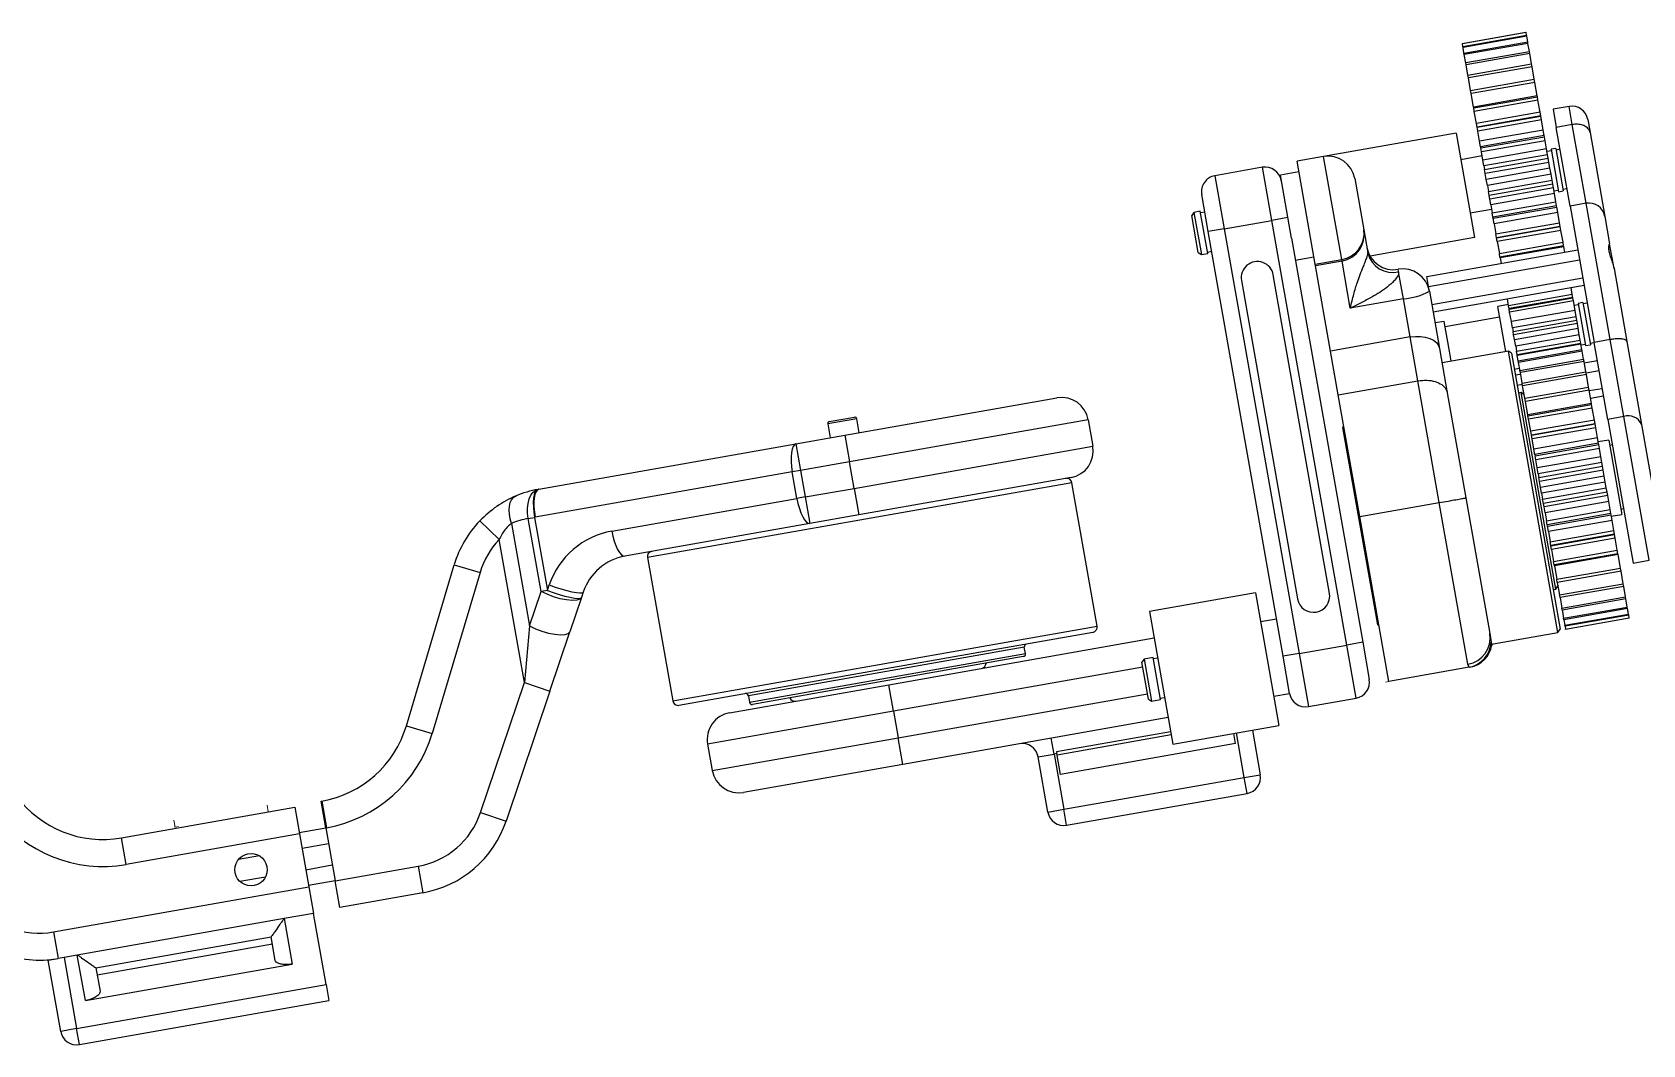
# Model space of a CAD drawing. Header units: millimetres. Extents: x -294 to 2792, y 5 to 1659.
# Drawn here: x 599.6 to 659.4, y 539.2 to 576.8 of the extents above; entities that cross this region are included whole.
import ezdxf

# ---------------------------------------------------------------- set-up
doc = ezdxf.new("R2010")
doc.units = ezdxf.units.MM
doc.header["$PDSIZE"] = -1
doc.layers.get('0').update_dxf_attribs({"lineweight": 18})

msp = doc.modelspace()

# ---------------------------------------------------------------- linework, layer by layer
at = {"color": 7, "linetype": 'Continuous', "lineweight": 25}
for p, q in [((652.694, 576.336), (655.057, 576.752)), ((652.696, 576.324), (652.694, 576.336)), ((655.059, 576.74), (652.696, 576.324)), ((652.714, 576.221), (652.696, 576.324)), ((652.714, 576.221), (655.077, 576.637)), ((655.084, 576.602), (652.72, 576.185)), ((652.756, 575.981), (655.12, 576.398)), ((655.13, 576.339), (652.766, 575.923)), ((655.059, 576.74), (655.057, 576.752)), ((655.077, 576.637), (655.059, 576.74)), ((655.084, 576.602), (655.077, 576.637)), ((655.12, 576.398), (655.084, 576.602)), ((655.13, 576.339), (655.12, 576.398)), ((655.183, 576.041), (655.13, 576.339)), ((652.72, 576.185), (652.714, 576.221)), ((652.756, 575.981), (652.72, 576.185)), ((652.766, 575.923), (652.756, 575.981)), ((652.824, 575.599), (652.766, 575.923)), ((652.819, 575.624), (655.183, 576.041)), ((655.197, 575.96), (652.833, 575.544)), ((655.197, 575.96), (655.183, 576.041)), ((655.265, 575.574), (655.197, 575.96)), ((652.833, 575.544), (652.819, 575.624)), ((652.902, 575.157), (652.833, 575.544)), ((652.902, 575.157), (655.265, 575.574)), ((652.919, 575.057), (652.902, 575.157)), ((655.283, 575.474), (652.919, 575.057)), ((655.283, 575.474), (655.265, 575.574)), ((655.365, 575.008), (655.283, 575.474)), ((653.001, 574.592), (652.919, 575.057)), ((653.001, 574.592), (655.365, 575.008)), ((653.022, 574.475), (653.001, 574.592)), ((655.385, 574.892), (653.022, 574.475)), ((655.385, 574.892), (655.365, 575.008)), ((655.473, 574.394), (655.385, 574.892)), ((653.11, 573.977), (653.022, 574.475)), ((655.473, 574.394), (653.11, 573.977)), ((653.116, 573.943), (653.11, 573.977)), ((653.116, 573.943), (655.479, 574.359)), ((653.139, 573.812), (653.116, 573.943)), ((655.502, 574.228), (653.139, 573.812)), ((655.479, 574.359), (655.473, 574.394)), ((655.502, 574.228), (655.479, 574.359)), ((655.58, 573.785), (655.502, 574.228)), ((656.654, 573.998), (656.063, 573.894)), ((656.063, 573.894), (656.182, 573.221)), ((656.772, 573.325), (656.654, 573.998)), ((653.217, 573.369), (653.139, 573.812)), ((655.58, 573.785), (653.217, 573.369)), ((653.241, 573.229), (653.217, 573.369)), ((655.605, 573.646), (653.241, 573.229)), ((653.242, 573.225), (655.606, 573.642)), ((655.631, 573.5), (653.267, 573.083)), ((655.605, 573.646), (655.58, 573.785)), ((655.606, 573.642), (655.605, 573.646)), ((655.631, 573.5), (655.606, 573.642)), ((655.697, 573.123), (655.631, 573.5)), ((656.772, 573.325), (656.182, 573.221)), ((657.287, 570.404), (656.772, 573.325)), ((657.349, 573.511), (657.434, 573.026)), ((652.468, 573.007), (647.544, 572.138)), ((652.468, 573.007), (653.152, 569.13)), ((653.241, 573.229), (653.242, 573.225)), ((653.267, 573.083), (653.242, 573.225)), ((653.334, 572.706), (653.267, 573.083)), ((655.697, 573.123), (653.334, 572.706)), ((653.37, 572.498), (653.334, 572.706)), ((655.733, 572.921), (653.369, 572.504)), ((653.378, 572.457), (655.741, 572.874)), ((655.767, 572.725), (653.404, 572.308)), ((655.734, 572.914), (655.697, 573.123)), ((655.741, 572.874), (655.733, 572.921)), ((655.767, 572.725), (655.741, 572.874)), ((655.821, 572.423), (655.767, 572.725)), ((656.697, 570.3), (656.182, 573.221)), ((657.434, 573.026), (657.983, 569.917)), ((647.544, 572.138), (646.559, 571.965)), ((648.217, 568.324), (647.544, 572.138)), ((653.43, 572.161), (652.642, 572.022)), ((653.369, 572.504), (653.378, 572.457)), ((653.404, 572.308), (653.378, 572.457)), ((653.457, 572.006), (653.404, 572.308)), ((655.821, 572.423), (653.457, 572.006)), ((655.859, 572.206), (653.495, 571.79)), ((655.859, 572.206), (655.821, 572.423)), ((655.996, 572.349), (655.839, 572.321)), ((655.882, 572.075), (655.859, 572.206)), ((656.163, 572.44), (655.986, 572.408)), ((655.986, 572.408), (656.263, 570.833)), ((656.163, 572.44), (656.441, 570.864)), ((656.325, 572.407), (656.173, 572.38)), ((645.279, 571.739), (643.507, 571.426)), ((645.627, 569.769), (645.279, 571.739)), ((646.629, 571.571), (645.94, 571.449)), ((647.232, 568.151), (646.559, 571.965)), ((653.495, 571.79), (653.457, 572.006)), ((653.495, 571.79), (653.518, 571.658)), ((653.518, 571.658), (655.882, 572.075)), ((653.545, 571.505), (653.518, 571.658)), ((655.909, 571.922), (653.545, 571.505)), ((653.584, 571.286), (653.545, 571.505)), ((655.948, 571.702), (653.584, 571.286)), ((655.909, 571.922), (655.882, 572.075)), ((655.948, 571.702), (655.909, 571.922)), ((655.986, 571.483), (655.948, 571.702)), ((643.507, 571.426), (643.854, 569.457)), ((646.352, 569.111), (645.94, 571.449)), ((648.703, 571.327), (649.039, 569.42)), ((653.623, 571.066), (653.584, 571.286)), ((655.986, 571.483), (653.623, 571.066)), ((653.623, 571.066), (653.661, 570.847)), ((653.661, 570.847), (656.025, 571.264)), ((656.052, 571.111), (653.688, 570.694)), ((656.075, 570.979), (653.712, 570.562)), ((656.025, 571.264), (655.986, 571.483)), ((656.052, 571.111), (656.025, 571.264)), ((656.075, 570.979), (656.052, 571.111)), ((656.113, 570.762), (656.075, 570.979)), ((656.43, 570.923), (656.582, 570.95)), ((643.263, 569.353), (643.02, 570.731)), ((653.688, 570.694), (653.661, 570.847)), ((653.712, 570.562), (653.688, 570.694)), ((653.75, 570.346), (653.712, 570.562)), ((656.113, 570.762), (653.75, 570.346)), ((653.75, 570.346), (653.803, 570.044)), ((653.803, 570.044), (656.167, 570.46)), ((656.193, 570.311), (653.829, 569.894)), ((656.096, 570.864), (656.253, 570.892)), ((656.167, 570.46), (656.113, 570.762)), ((656.193, 570.311), (656.167, 570.46)), ((656.201, 570.264), (656.193, 570.311)), ((656.263, 570.833), (656.441, 570.864)), ((657.287, 570.404), (656.697, 570.3)), ((656.697, 570.3), (657.588, 565.243)), ((658.179, 565.347), (657.287, 570.404)), ((642.731, 570.066), (642.65, 569.95)), ((642.891, 568.581), (642.65, 569.95)), ((642.967, 570.108), (642.731, 570.066)), ((642.731, 570.066), (643.007, 568.5)), ((643.243, 568.542), (642.967, 570.108)), ((643.134, 570.081), (642.977, 570.054)), ((643.854, 569.457), (645.627, 569.769)), ((646.217, 569.874), (645.627, 569.769)), ((648.405, 554.012), (645.627, 569.769)), ((652.989, 570.052), (653.777, 570.191)), ((653.829, 569.894), (653.803, 570.044)), ((653.838, 569.848), (653.829, 569.894)), ((653.873, 569.646), (653.837, 569.854)), ((653.838, 569.848), (656.201, 570.264)), ((656.237, 570.062), (653.873, 569.646)), ((656.237, 570.062), (656.2, 570.271)), ((656.303, 569.685), (656.237, 570.062)), ((657.983, 569.917), (658.162, 568.902)), ((643.854, 569.457), (643.263, 569.353)), ((646.041, 553.596), (643.263, 569.353)), ((643.854, 569.457), (646.632, 553.7)), ((646.352, 569.111), (648.996, 554.117)), ((649.039, 569.42), (649.189, 568.569)), ((653.152, 569.13), (649.27, 568.445)), ((653.873, 569.646), (653.94, 569.269)), ((653.94, 569.269), (656.303, 569.685)), ((653.965, 569.127), (653.94, 569.269)), ((656.328, 569.543), (653.965, 569.127)), ((653.965, 569.123), (656.329, 569.54)), ((653.965, 569.123), (653.965, 569.127)), ((653.99, 568.983), (653.965, 569.123)), ((656.354, 569.4), (653.99, 568.983)), ((656.328, 569.543), (656.303, 569.685)), ((656.329, 569.54), (656.328, 569.543)), ((656.354, 569.4), (656.329, 569.54)), ((656.432, 568.957), (656.354, 569.4)), ((642.891, 568.581), (643.007, 568.5)), ((643.007, 568.5), (643.243, 568.542)), ((643.234, 568.596), (643.391, 568.624)), ((651.375, 567.688), (656.983, 568.677)), ((653.99, 568.983), (654.068, 568.54)), ((654.068, 568.54), (656.432, 568.957)), ((654.091, 568.409), (654.068, 568.54)), ((656.455, 568.826), (654.091, 568.409)), ((656.461, 568.791), (654.097, 568.375)), ((656.455, 568.826), (656.432, 568.957)), ((656.461, 568.791), (656.455, 568.826)), ((656.496, 568.591), (656.461, 568.791)), ((658.324, 567.979), (658.162, 568.902)), ((646.495, 568.298), (647.185, 568.419)), ((647.232, 568.151), (648.217, 568.324)), ((647.243, 568.088), (647.232, 568.151)), ((648.228, 568.262), (647.243, 568.088)), ((647.801, 564.922), (647.243, 568.088)), ((648.228, 568.262), (648.217, 568.324)), ((648.536, 566.513), (648.228, 568.262)), ((650.33, 567.857), (650.313, 567.956)), ((651.442, 567.311), (657.049, 568.3)), ((654.097, 568.375), (654.091, 568.409)), ((654.097, 568.375), (654.133, 568.174)), ((658.324, 567.98), (658.8, 565.279)), ((644.497, 567.539), (646.58, 555.722)), ((647.762, 555.93), (645.678, 567.748)), ((650.506, 566.86), (650.33, 567.857)), ((651.442, 567.311), (651.375, 567.688)), ((651.422, 567.424), (651.381, 567.417)), ((651.471, 567.144), (651.442, 567.311)), ((651.558, 566.654), (657.165, 567.642)), ((651.607, 566.373), (657.215, 567.362)), ((650.506, 566.86), (648.536, 566.513)), ((650.756, 565.443), (650.506, 566.86)), ((651.471, 567.144), (651.846, 565.019)), ((654.41, 566.605), (654.365, 566.859)), ((656.773, 567.021), (654.41, 566.605)), ((656.792, 566.913), (654.429, 566.496)), ((654.431, 566.481), (656.795, 566.897)), ((656.815, 566.784), (654.451, 566.367)), ((656.773, 567.021), (656.728, 567.276)), ((656.794, 566.901), (656.773, 567.021)), ((656.795, 566.897), (656.792, 566.913)), ((656.815, 566.784), (656.795, 566.897)), ((656.877, 566.429), (656.815, 566.784)), ((657.171, 566.723), (656.994, 566.691)), ((657.171, 566.723), (657.447, 565.157)), ((654.079, 566.177), (652.06, 565.822)), ((654.402, 566.646), (654.008, 566.576)), ((654.242, 565.25), (654.008, 566.576)), ((654.431, 566.484), (654.41, 566.605)), ((654.429, 566.496), (654.431, 566.481)), ((654.451, 566.367), (654.431, 566.481)), ((654.514, 566.013), (654.451, 566.367)), ((656.877, 566.429), (654.514, 566.013)), ((656.919, 566.194), (654.555, 565.777)), ((657.003, 566.637), (656.846, 566.61)), ((656.92, 566.186), (656.877, 566.429)), ((656.941, 566.069), (656.919, 566.194)), ((656.994, 566.691), (657.27, 565.126)), ((657.332, 566.695), (657.181, 566.669)), ((652.024, 566.023), (651.68, 565.963)), ((652.219, 564.918), (652.024, 566.023)), ((654.557, 565.769), (654.514, 566.013)), ((654.555, 565.777), (654.577, 565.652)), ((654.577, 565.652), (656.941, 566.069)), ((654.599, 565.529), (654.577, 565.652)), ((656.963, 565.946), (654.599, 565.529)), ((654.63, 565.354), (654.599, 565.529)), ((654.63, 565.354), (656.994, 565.771)), ((657.037, 565.523), (654.674, 565.107)), ((656.963, 565.946), (656.941, 566.069)), ((656.994, 565.771), (656.963, 565.946)), ((657.037, 565.523), (656.993, 565.771)), ((657.072, 565.329), (657.037, 565.523)), ((650.756, 565.443), (647.801, 564.922)), ((648.088, 563.294), (647.801, 564.922)), ((651.043, 563.815), (650.756, 565.443)), ((651.846, 565.019), (652.136, 563.374)), ((654.402, 564.92), (651.94, 564.485)), ((652.285, 564.546), (652.219, 564.918)), ((654.304, 564.902), (654.242, 565.25)), ((654.518, 564.838), (654.402, 564.92)), ((655.322, 559.7), (654.402, 564.92)), ((654.674, 565.107), (654.63, 565.355)), ((654.674, 565.107), (654.708, 564.912)), ((654.708, 564.912), (657.072, 565.329)), ((657.074, 565.317), (654.71, 564.9)), ((654.728, 564.797), (657.092, 565.214)), ((657.098, 565.178), (654.735, 564.761)), ((654.77, 564.558), (657.134, 564.974)), ((657.074, 565.317), (657.072, 565.329)), ((657.092, 565.214), (657.074, 565.317)), ((657.098, 565.178), (657.092, 565.214)), ((657.134, 564.974), (657.098, 565.178)), ((657.103, 565.152), (657.26, 565.18)), ((657.144, 564.916), (657.134, 564.974)), ((657.27, 565.126), (657.447, 565.157)), ((657.438, 565.211), (657.589, 565.238)), ((658.179, 565.347), (657.588, 565.243)), ((658.092, 562.385), (657.588, 565.243)), ((658.683, 562.489), (658.179, 565.347)), ((658.8, 565.279), (659.343, 562.2)), ((654.518, 564.838), (655.421, 559.717)), ((654.71, 564.9), (654.708, 564.912)), ((654.728, 564.797), (654.71, 564.9)), ((654.735, 564.761), (654.728, 564.797)), ((654.77, 564.558), (654.735, 564.761)), ((654.781, 564.499), (654.77, 564.558)), ((657.144, 564.916), (654.781, 564.499)), ((654.838, 564.175), (654.781, 564.499)), ((654.833, 564.2), (657.197, 564.617)), ((657.211, 564.537), (654.848, 564.12)), ((657.197, 564.617), (657.144, 564.916)), ((657.211, 564.537), (657.197, 564.617)), ((657.279, 564.15), (657.211, 564.537)), ((657.22, 564.486), (657.707, 564.572)), ((648.088, 563.294), (651.043, 563.815)), ((651.839, 559.297), (651.043, 563.815)), ((654.622, 564.248), (654.819, 564.282)), ((654.66, 564.034), (654.857, 564.069)), ((654.848, 564.12), (654.833, 564.2)), ((654.916, 563.733), (654.848, 564.12)), ((654.916, 563.733), (657.279, 564.15)), ((654.933, 563.633), (654.916, 563.733)), ((657.297, 564.05), (654.933, 563.633)), ((657.297, 564.05), (657.279, 564.15)), ((657.287, 564.109), (657.773, 564.195)), ((657.379, 563.585), (657.297, 564.05)), ((629.77, 561.795), (637.649, 563.184)), ((648.885, 558.776), (648.088, 563.294)), ((652.136, 563.374), (652.824, 559.472)), ((654.726, 563.658), (654.923, 563.692)), ((654.877, 563.379), (654.778, 563.361)), ((654.993, 563.297), (654.877, 563.379)), ((656.162, 556.091), (654.877, 563.379)), ((655.015, 563.168), (654.933, 563.633)), ((655.015, 563.168), (657.379, 563.585)), ((655.036, 563.051), (655.015, 563.168)), ((657.4, 563.468), (655.036, 563.051)), ((657.4, 563.468), (657.379, 563.585)), ((657.487, 562.97), (657.4, 563.468)), ((657.402, 563.452), (657.889, 563.537)), ((657.452, 563.171), (657.939, 563.257)), ((655.124, 562.553), (655.036, 563.051)), ((657.487, 562.97), (655.124, 562.553)), ((655.13, 562.519), (655.124, 562.553)), ((655.13, 562.519), (657.494, 562.936)), ((657.517, 562.805), (655.153, 562.388)), ((657.494, 562.936), (657.487, 562.97)), ((657.517, 562.805), (657.494, 562.936)), ((657.595, 562.362), (657.517, 562.805)), ((630.221, 562.407), (629.138, 562.216)), ((629.138, 562.216), (629.229, 561.699)), ((629.198, 562.303), (630.134, 562.468)), ((638.807, 562.373), (629.944, 560.81)), ((630.312, 561.89), (630.221, 562.407)), ((638.807, 562.373), (638.981, 561.388)), ((648.26, 562.09), (648.292, 562.136)), ((649.552, 554.763), (648.26, 562.09)), ((655.153, 562.388), (655.13, 562.519)), ((655.231, 561.945), (655.153, 562.388)), ((657.595, 562.362), (655.231, 561.945)), ((655.256, 561.805), (655.231, 561.945)), ((657.619, 562.222), (655.256, 561.805)), ((655.256, 561.801), (657.62, 562.218)), ((657.645, 562.076), (655.281, 561.66)), ((657.619, 562.222), (657.595, 562.362)), ((657.62, 562.218), (657.619, 562.222)), ((657.645, 562.076), (657.62, 562.218)), ((657.711, 561.699), (657.645, 562.076)), ((658.683, 562.489), (658.092, 562.385)), ((658.092, 562.385), (659.032, 557.054)), ((659.623, 557.158), (658.683, 562.489)), ((659.343, 562.2), (660.11, 557.853)), ((618.418, 559.793), (627.96, 561.476)), ((627.96, 561.476), (629.77, 561.795)), ((627.96, 561.476), (628.134, 560.491)), ((629.77, 561.795), (629.944, 560.81)), ((630.118, 559.825), (638.981, 561.388)), ((655.256, 561.805), (655.256, 561.801)), ((655.281, 561.66), (655.256, 561.801)), ((655.348, 561.282), (655.281, 561.66)), ((657.711, 561.699), (655.348, 561.282)), ((657.747, 561.497), (655.384, 561.08)), ((655.392, 561.034), (657.755, 561.45)), ((657.748, 561.491), (657.711, 561.699)), ((658.132, 561.617), (657.738, 561.548)), ((657.755, 561.45), (657.747, 561.497)), ((657.782, 561.301), (657.755, 561.45)), ((658.132, 561.617), (658.618, 558.86)), ((658.259, 561.436), (658.167, 561.42)), ((629.944, 560.81), (628.134, 560.491)), ((630.118, 559.825), (629.944, 560.81)), ((655.385, 561.074), (655.348, 561.282)), ((655.384, 561.08), (655.392, 561.034)), ((655.418, 560.884), (655.392, 561.034)), ((657.782, 561.301), (655.418, 560.884)), ((655.471, 560.582), (655.418, 560.884)), ((657.835, 560.999), (655.471, 560.582)), ((657.873, 560.782), (655.51, 560.366)), ((657.835, 560.999), (657.782, 561.301)), ((657.873, 560.782), (657.835, 560.999)), ((657.896, 560.651), (657.873, 560.782)), ((627.823, 560.436), (618.28, 558.753)), ((628.134, 560.491), (627.823, 560.436)), ((627.997, 559.451), (627.823, 560.436)), ((628.134, 560.491), (628.308, 559.506)), ((638.17, 560.23), (630.291, 558.84)), ((655.51, 560.366), (655.471, 560.582)), ((655.51, 560.366), (655.533, 560.234)), ((655.533, 560.234), (657.896, 560.651)), ((655.56, 560.081), (655.533, 560.234)), ((657.923, 560.498), (655.56, 560.081)), ((657.962, 560.279), (655.598, 559.862)), ((657.923, 560.498), (657.896, 560.651)), ((657.962, 560.279), (657.923, 560.498)), ((658.001, 560.059), (657.962, 560.279)), ((628.308, 559.506), (630.118, 559.825)), ((630.118, 559.825), (630.291, 558.84)), ((638.205, 560.033), (630.326, 558.643)), ((639.142, 554.715), (638.205, 560.033)), ((656.243, 554.481), (655.322, 559.7)), ((655.421, 559.717), (656.324, 554.596)), ((655.598, 559.862), (655.56, 560.081)), ((655.637, 559.642), (655.598, 559.862)), ((658.001, 560.059), (655.637, 559.642)), ((655.637, 559.642), (655.676, 559.423)), ((655.676, 559.423), (658.039, 559.84)), ((658.066, 559.687), (655.703, 559.27)), ((658.09, 559.555), (655.726, 559.139)), ((658.039, 559.84), (658.001, 560.059)), ((658.066, 559.687), (658.039, 559.84)), ((658.09, 559.555), (658.066, 559.687)), ((658.128, 559.339), (658.09, 559.555)), ((621.128, 558.24), (627.997, 559.451)), ((628.308, 559.506), (627.997, 559.451)), ((628.308, 559.506), (628.481, 558.521)), ((648.885, 558.776), (651.839, 559.297)), ((652.897, 553.301), (651.839, 559.297)), ((652.824, 559.472), (653.711, 554.441)), ((655.703, 559.27), (655.676, 559.423)), ((655.726, 559.139), (655.703, 559.27)), ((655.764, 558.922), (655.726, 559.139)), ((658.128, 559.339), (655.764, 558.922)), ((655.817, 558.62), (658.181, 559.037)), ((658.181, 559.037), (658.128, 559.339)), ((658.207, 558.887), (658.181, 559.037)), ((658.584, 559.057), (658.676, 559.073)), ((616.222, 558.619), (616.944, 557.927)), ((617.403, 558.523), (618.073, 554.723)), ((618.024, 558.708), (618.259, 558.75)), ((618.502, 555.998), (618.024, 558.708)), ((618.259, 558.75), (618.737, 556.04)), ((628.481, 558.521), (621.612, 557.31)), ((630.326, 558.643), (622.448, 557.254)), ((630.291, 558.84), (628.481, 558.521)), ((649.963, 552.662), (648.885, 558.776)), ((655.764, 558.922), (655.817, 558.62)), ((655.844, 558.471), (655.817, 558.62)), ((658.207, 558.887), (655.844, 558.471)), ((655.852, 558.424), (655.844, 558.471)), ((655.888, 558.222), (655.851, 558.43)), ((655.852, 558.424), (658.216, 558.841)), ((658.251, 558.639), (655.888, 558.222)), ((658.216, 558.841), (658.207, 558.887)), ((658.251, 558.639), (658.214, 558.847)), ((658.224, 558.79), (658.618, 558.86)), ((658.318, 558.261), (658.251, 558.639)), ((617.879, 552.624), (616.944, 557.927)), ((655.888, 558.222), (655.954, 557.845)), ((655.954, 557.845), (658.318, 558.261)), ((655.979, 557.703), (655.954, 557.845)), ((658.343, 558.12), (655.979, 557.703)), ((655.98, 557.699), (658.343, 558.116)), ((658.368, 557.976), (656.004, 557.559)), ((658.343, 558.12), (658.318, 558.261)), ((658.343, 558.116), (658.343, 558.12)), ((658.368, 557.976), (658.343, 558.116)), ((658.446, 557.533), (658.368, 557.976)), ((622.448, 557.254), (623.385, 551.936)), ((655.98, 557.699), (655.979, 557.703)), ((656.004, 557.559), (655.98, 557.699)), ((656.004, 557.559), (656.083, 557.116)), ((656.083, 557.116), (658.446, 557.533)), ((658.469, 557.402), (656.106, 556.986)), ((658.475, 557.368), (656.112, 556.951)), ((658.469, 557.402), (658.446, 557.533)), ((658.475, 557.368), (658.469, 557.402)), ((658.563, 556.87), (658.475, 557.368)), ((659.032, 557.054), (659.623, 557.158)), ((613.5, 551.017), (615.278, 556.994)), ((616.237, 556.709), (614.459, 550.732)), ((615.278, 556.994), (616.237, 556.709)), ((656.106, 556.986), (656.083, 557.116)), ((656.112, 556.951), (656.106, 556.986)), ((656.112, 556.951), (656.2, 556.453)), ((656.2, 556.453), (658.563, 556.87)), ((658.584, 556.753), (656.22, 556.336)), ((658.584, 556.753), (658.563, 556.87)), ((658.666, 556.288), (658.584, 556.753)), ((618.073, 554.723), (618.502, 555.998)), ((618.737, 556.04), (618.502, 555.998)), ((618.737, 556.04), (618.805, 556.243)), ((620.064, 555.979), (619.996, 555.775)), ((645.016, 555.954), (641.077, 555.259)), ((645.016, 555.954), (645.885, 551.029)), ((656.063, 556.074), (656.162, 556.091)), ((656.162, 556.091), (656.243, 556.207)), ((656.22, 556.336), (656.2, 556.453)), ((656.22, 556.336), (656.302, 555.871)), ((656.302, 555.871), (658.666, 556.288)), ((658.683, 556.188), (656.32, 555.771)), ((658.683, 556.188), (658.666, 556.288)), ((658.751, 555.801), (658.683, 556.188)), ((619.996, 555.775), (619.567, 554.5)), ((656.32, 555.771), (656.302, 555.871)), ((656.32, 555.771), (656.388, 555.384)), ((656.388, 555.384), (658.751, 555.801)), ((656.402, 555.304), (656.388, 555.384)), ((658.766, 555.721), (656.402, 555.304)), ((656.455, 555.005), (658.818, 555.422)), ((658.829, 555.363), (656.465, 554.947)), ((658.766, 555.721), (658.751, 555.801)), ((658.818, 555.422), (658.766, 555.721)), ((658.829, 555.363), (658.818, 555.422)), ((658.865, 555.16), (658.829, 555.363)), ((641.077, 555.259), (641.945, 550.335)), ((645.798, 554.974), (645.207, 554.87)), ((649.552, 554.763), (649.598, 554.731)), ((656.398, 555.329), (656.455, 555.005)), ((656.465, 554.947), (656.455, 555.005)), ((656.465, 554.947), (656.501, 554.743)), ((656.501, 554.743), (658.865, 555.16)), ((658.871, 555.124), (656.507, 554.707)), ((656.525, 554.604), (658.889, 555.021)), ((658.891, 555.009), (656.528, 554.592)), ((658.871, 555.124), (658.865, 555.16)), ((658.889, 555.021), (658.871, 555.124)), ((658.891, 555.009), (658.889, 555.021)), ((618.073, 554.723), (617.879, 552.624)), ((618.827, 552.305), (619.567, 554.5)), ((631.264, 553.325), (639.142, 554.715)), ((638.98, 554.483), (631.299, 553.129)), ((631.403, 552.538), (641.251, 554.274)), ((653.711, 554.441), (653.767, 554.122)), ((653.781, 554.046), (656.243, 554.481)), ((656.243, 554.481), (656.324, 554.596)), ((656.507, 554.707), (656.501, 554.743)), ((656.507, 554.707), (656.525, 554.604)), ((656.528, 554.592), (656.525, 554.604)), ((636.437, 553.933), (631.316, 553.03)), ((631.358, 552.794), (636.479, 553.697)), ((636.397, 553.581), (631.375, 552.695)), ((636.479, 553.697), (636.437, 553.933)), ((646.632, 553.7), (646.041, 553.596)), ((646.284, 552.217), (646.041, 553.596)), ((646.632, 553.7), (648.405, 554.012)), ((646.632, 553.7), (646.98, 551.73)), ((648.996, 554.117), (648.405, 554.012)), ((648.752, 552.043), (648.405, 554.012)), ((648.996, 554.117), (649.239, 552.738)), ((653.767, 554.122), (653.789, 553.999)), ((653.789, 553.997), (653.789, 553.999)), ((623.385, 551.936), (631.264, 553.325)), ((631.299, 553.129), (623.617, 551.774)), ((631.316, 553.03), (626.195, 552.127)), ((640.834, 553.185), (631.576, 551.553)), ((640.881, 553.493), (640.8, 553.377)), ((640.92, 552.693), (640.8, 553.377)), ((641.216, 553.552), (640.881, 553.493)), ((640.881, 553.493), (641.019, 552.71)), ((641.354, 552.769), (641.216, 553.552)), ((641.383, 553.526), (641.225, 553.498)), ((652.943, 553.188), (649.963, 552.662)), ((652.943, 553.188), (652.897, 553.301)), ((616.255, 547.799), (617.879, 552.624)), ((617.879, 552.624), (618.827, 552.305)), ((625.494, 551.496), (631.403, 552.538)), ((626.237, 551.891), (631.358, 552.794)), ((631.375, 552.695), (626.352, 551.81)), ((631.576, 551.553), (631.403, 552.538)), ((641.041, 552.008), (640.92, 552.693)), ((641.019, 552.71), (641.157, 551.927)), ((641.492, 551.986), (641.354, 552.769)), ((618.827, 552.305), (617.202, 547.48)), ((626.195, 552.127), (626.237, 551.891)), ((631.75, 550.568), (641.007, 552.2)), ((641.041, 552.008), (641.157, 551.927)), ((641.157, 551.927), (641.492, 551.986)), ((641.482, 552.04), (641.64, 552.068)), ((645.694, 552.113), (646.284, 552.217)), ((646.98, 551.73), (648.752, 552.043)), ((631.576, 551.553), (624.683, 550.337)), ((631.576, 551.553), (631.75, 550.568)), ((641.772, 551.32), (631.924, 549.583)), ((613.5, 551.017), (614.459, 550.732)), ((641.865, 550.793), (637.63, 550.046)), ((641.886, 550.674), (637.651, 549.927)), ((641.945, 550.335), (645.885, 551.029)), ((644.277, 550.356), (644.21, 550.734)), ((644.601, 549.095), (644.309, 550.752)), ((644.9, 550.856), (645.192, 549.2)), ((624.683, 550.337), (624.856, 549.352)), ((624.856, 549.352), (631.75, 550.568)), ((631.924, 549.583), (631.75, 550.568)), ((637.543, 549.965), (637.439, 550.556)), ((637.641, 549.982), (637.543, 549.965)), ((637.63, 550.046), (637.641, 549.982)), ((637.777, 549.21), (637.641, 549.982)), ((644.277, 550.356), (637.777, 549.21)), ((631.924, 549.583), (626.015, 548.541)), ((636.952, 549.861), (637.543, 549.965)), ((637.313, 547.81), (636.952, 549.861)), ((637.543, 549.965), (637.904, 547.915)), ((637.904, 547.915), (644.601, 549.095)), ((644.601, 549.095), (645.192, 549.2)), ((644.705, 548.504), (644.601, 549.095)), ((610.334, 548.213), (610.361, 548.218)), ((610.507, 547.229), (610.334, 548.213)), ((610.361, 548.218), (610.535, 547.233)), ((638.008, 547.324), (644.705, 548.504)), ((602.929, 546.857), (609.357, 547.99)), ((609.357, 547.99), (609.531, 547.006)), ((616.255, 547.799), (617.202, 547.48)), ((637.313, 547.81), (637.904, 547.915)), ((638.008, 547.324), (637.904, 547.915)), ((609.531, 547.006), (603.102, 545.872)), ((609.522, 547.055), (610.507, 547.229)), ((609.531, 547.006), (609.878, 545.036)), ((610.535, 547.233), (610.507, 547.229)), ((610.507, 547.229), (610.854, 545.259)), ((603.102, 545.872), (602.929, 546.857)), ((610.611, 546.638), (609.627, 546.464)), ((608.048, 546.186), (607.266, 546.048)), ((609.765, 545.676), (610.75, 545.85)), ((610.854, 545.259), (613.932, 545.802)), ((613.932, 545.802), (614.106, 544.817)), ((607.316, 545.244), (608.276, 545.413)), ((610.854, 545.259), (609.87, 545.085)), ((611.028, 544.274), (610.854, 545.259)), ((600.399, 543.365), (609.878, 545.036)), ((609.878, 545.036), (610.052, 544.051)), ((614.106, 544.817), (611.028, 544.274)), ((610.052, 544.051), (608.969, 543.86)), ((610.518, 541.41), (610.052, 544.051)), ((608.969, 543.86), (601.287, 542.506)), ((608.969, 543.86), (609.266, 542.172)), ((600.399, 543.365), (600.573, 542.38)), ((601.98, 542.032), (608.48, 543.178)), ((608.526, 542.913), (602.027, 541.767)), ((608.633, 542.31), (608.48, 543.178)), ((600.204, 542.315), (600.573, 542.38)), ((600.67, 539.674), (600.204, 542.315)), ((600.795, 542.419), (600.573, 542.38)), ((601.287, 542.506), (600.795, 542.419)), ((600.795, 542.419), (601.26, 539.778)), ((601.585, 540.817), (601.287, 542.506)), ((601.585, 540.817), (609.266, 542.172)), ((601.98, 542.032), (602.133, 541.164)), ((601.26, 539.778), (610.518, 541.41)), ((610.518, 541.41), (610.622, 540.819)), ((601.365, 539.187), (610.622, 540.819)), ((601.26, 539.778), (600.67, 539.674)), ((601.365, 539.187), (601.26, 539.778))]:
    msp.add_line(p, q, dxfattribs=at)
at = {"color": 7, "linetype": 'Continuous'}
for p, q in [((649.963, 552.662), (649.837, 552.64)), ((649.963, 552.662), (649.919, 552.915)), ((608.373, 547.817), (608.328, 548.069)), ((608.373, 547.817), (608.499, 547.839)), ((604.917, 547.258), (604.873, 547.51)), ((604.917, 547.258), (605.043, 547.28))]:
    msp.add_line(p, q, dxfattribs=at)
at = {"color": 7, "linetype": 'Continuous', "lineweight": 25}
for points in [[(650.756, 565.443), (650.95, 565.466), (651.141, 565.464), (651.321, 565.439), (651.483, 565.391), (651.621, 565.322), (651.731, 565.235), (651.806, 565.132), (651.846, 565.019)], [(627.96, 561.476), (627.903, 561.446), (627.855, 561.38), (627.817, 561.279), (627.791, 561.148), (627.779, 560.992), (627.78, 560.817), (627.795, 560.629), (627.823, 560.436)], [(617.403, 558.523), (617.353, 558.694), (617.324, 558.862), (617.314, 559.022), (617.326, 559.17), (617.357, 559.299), (617.408, 559.406), (617.477, 559.488), (617.561, 559.541)], [(618.024, 558.708), (618, 558.901), (617.997, 559.091), (618.017, 559.27), (618.057, 559.431), (618.118, 559.568), (618.195, 559.675), (618.287, 559.75), (618.39, 559.788)], [(618.39, 559.788), (618.333, 559.758), (618.285, 559.692), (618.248, 559.591), (618.223, 559.46), (618.212, 559.305), (618.214, 559.13), (618.23, 558.942), (618.259, 558.75)], [(618.418, 559.793), (618.36, 559.763), (618.312, 559.697), (618.274, 559.597), (618.248, 559.466), (618.236, 559.31), (618.237, 559.134), (618.252, 558.947), (618.28, 558.753)], [(627.997, 559.451), (628.036, 559.26), (628.087, 559.079), (628.145, 558.913), (628.211, 558.771), (628.279, 558.657), (628.349, 558.575), (628.417, 558.529), (628.481, 558.521)], [(621.128, 558.24), (621.167, 558.049), (621.218, 557.867), (621.277, 557.702), (621.342, 557.56), (621.41, 557.446), (621.48, 557.364), (621.548, 557.318), (621.612, 557.31)], [(619.996, 555.775), (619.939, 555.712), (619.823, 555.674), (619.654, 555.665), (619.445, 555.684), (619.209, 555.731), (618.962, 555.803), (618.721, 555.894), (618.502, 555.998)], [(618.737, 556.04), (618.951, 555.961), (619.17, 555.89), (619.383, 555.83), (619.578, 555.783), (619.744, 555.754), (619.874, 555.742), (619.959, 555.75), (619.996, 555.775)], [(618.805, 556.243), (619.019, 556.165), (619.239, 556.093), (619.451, 556.033), (619.646, 555.987), (619.813, 555.957), (619.942, 555.946), (620.028, 555.953), (620.064, 555.979)], [(618.073, 554.723), (618.292, 554.619), (618.532, 554.528), (618.779, 554.456), (619.015, 554.409), (619.225, 554.39), (619.393, 554.399), (619.51, 554.437), (619.567, 554.5)]]:
    msp.add_lwpolyline(points, dxfattribs=at)
msp.add_circle((607.735, 545.674), 0.6, dxfattribs=at)
for centre, radius, start, end in [((656.758, 573.407), 0.6, 10, 100), ((647.718, 571.154), 1, 10, 100), ((645.383, 571.148), 0.6, 10, 100), ((643.611, 570.836), 0.6, 100, 190), ((657.392, 569.813), 0.6, 10, 100), ((648.079, 569.284), 0.97, 278.18325, 8.06), ((648.054, 569.246), 1, 280, 10), ((650.139, 568.94), 1, 190, 280), ((650.118, 568.786), 0.954, 193.19, 282.86903), ((645.087, 567.643), 0.6, 10, 190), ((650.486, 566.971), 1, 10, 100), ((650.347, 569.181), 2.326, 273.90818, 298.89136), ((637.823, 562.199), 1, 10, 100), ((629.211, 562.229), 0.075, 100, 190), ((630.147, 562.394), 0.075, 10, 100), ((658.857, 561.986), 0.531, 23.66609, 109.04634), ((637.996, 561.214), 1, 280, 10), ((638.008, 559.998), 0.2, 10, 100), ((619.112, 555.854), 4, 100.40608, 112.81696), ((619.112, 555.854), 4, 100, 100.40608), ((619.112, 555.854), 4, 136.27327, 163.43495), ((618.566, 555.757), 3, 100.40608, 112.81696), ((618.801, 555.799), 3, 100, 100.40608), ((619.112, 555.854), 3, 136.27327, 163.43495), ((621.649, 555.286), 3, 100, 161.38954), ((621.96, 555.34), 2, 100, 161.38954), ((622.645, 557.289), 0.2, 100, 190), ((647.171, 555.826), 0.6, 190, 10), ((638.945, 554.68), 0.2, 280, 10), ((652.734, 554.279), 0.991, 279.46356, 9.45332), ((636.38, 553.679), 0.1, 280, 10), ((636.535, 553.95), 0.1, 100, 190), ((652.769, 554.172), 0.999, 280.02616, 357.17055), ((652.805, 554.179), 1, 279.93673, 350.61361), ((634.815, 553.342), 0.2, 280, 358.46304), ((648.648, 552.634), 0.6, 280, 10), ((623.582, 551.971), 0.2, 190, 280), ((626.096, 552.11), 0.1, 10, 100), ((626.335, 551.908), 0.1, 190, 280), ((627.921, 552.127), 0.2, 201.53696, 280), ((646.875, 552.321), 0.6, 190, 280), ((625.667, 550.511), 1, 100, 190), ((609.666, 552.157), 4, 280, 343.43495), ((609.666, 552.157), 5, 280, 343.43495), ((636.361, 549.756), 0.6, 10, 100), ((625.841, 549.526), 1, 190, 280), ((644.601, 549.095), 0.6, 280, 10), ((602.234, 550.796), 4, 216.56505, 280), ((602.234, 550.796), 5, 216.56505, 280), ((613.412, 548.756), 3, 280, 341.38954), ((637.904, 547.915), 0.6, 190, 280), ((613.412, 548.756), 4, 280, 341.38954), ((599.878, 546.319), 3, 218.61046, 280), ((599.878, 546.319), 4, 218.61046, 280), ((601.26, 539.778), 0.6, 190, 280)]:
    msp.add_arc(centre, radius, start, end, dxfattribs=at)
for points, knots in [([(657.434, 573.026), (657.434, 573.028), (657.428, 573.058), (657.402, 573.131), (657.316, 573.23), (657.163, 573.309), (656.974, 573.347), (656.84, 573.332), (656.772, 573.325)], [0, 0, 0, 0, 0.0085285, 0.114412, 0.2880527, 0.4616565, 0.6352446, 0.8088333, 0.8088333, 0.8088333, 0.8088333]), ([(648.536, 566.513), (648.536, 566.514), (648.558, 566.603), (648.6, 566.777), (648.683, 567.1), (648.779, 567.426), (648.899, 567.76), (648.988, 567.978), (649.064, 568.161), (649.109, 568.274), (649.153, 568.393), (649.174, 568.463), (649.19, 568.532), (649.189, 568.553), (649.189, 568.569)], [0, 0, 0, 0, 0.003272, 0.244586, 0.478708, 0.904371, 1.181667, 1.462287, 1.532159, 1.706021, 1.786926, 1.925184, 1.987182, 2.162562, 2.162562, 2.162562, 2.162562]), ([(658.155, 568.898), (658.152, 568.898), (658.144, 568.898), (658.119, 568.816), (658.121, 568.672), (658.166, 568.482), (658.239, 568.276), (658.299, 568.104), (658.319, 568.006), (658.324, 567.98)], [0, 0, 0, 0, 0.0973492, 0.2542486, 0.4239956, 0.5824013, 0.735528, 0.9024486, 0.9634843, 0.9634843, 0.9634843, 0.9634843]), ([(650.33, 567.857), (650.33, 567.829), (650.33, 567.787), (650.282, 567.679), (650.219, 567.593), (650.089, 567.45), (649.828, 567.219), (649.407, 566.957), (649.007, 566.746), (648.742, 566.614), (648.606, 566.547), (648.537, 566.514), (648.536, 566.513)], [0, 0, 0, 0, 0.158137, 0.235193, 0.476457, 0.504166, 0.832755, 1.477403, 1.885757, 2.095271, 2.305719, 2.309448, 2.309448, 2.309448, 2.309448]), ([(658.8, 565.279), (658.8, 565.28), (658.797, 565.297), (658.77, 565.328), (658.674, 565.362), (658.534, 565.377), (658.365, 565.374), (658.241, 565.356), (658.179, 565.347)], [0, 0, 0, 0, 0.0015953, 0.1442424, 0.2841774, 0.4121085, 0.5353225, 0.6587117, 0.6587117, 0.6587117, 0.6587117]), ([(651.043, 563.815), (651.155, 563.828), (651.379, 563.853), (651.692, 563.799), (651.944, 563.683), (652.085, 563.533), (652.127, 563.422), (652.135, 563.377), (652.136, 563.374)], [0, 0, 0, 0, 0.280405, 0.560809, 0.841237, 1.12172, 1.295084, 1.306476, 1.306476, 1.306476, 1.306476]), ([(617.561, 559.541), (617.553, 559.538), (617.321, 559.439), (616.834, 559.185), (616.428, 558.809), (616.222, 558.619)], [0, 0, 0, 0, 0.027482, 0.824417, 1.644267, 1.644267, 1.644267, 1.644267]), ([(651.839, 559.297), (651.95, 559.317), (652.172, 559.356), (652.466, 559.408), (652.69, 559.448), (652.802, 559.468), (652.824, 559.472), (652.824, 559.472), (652.824, 559.472)], [0, 0, 0, 0, 0.214568, 0.429135, 0.643738, 0.858429, 0.993065, 1.000028, 1.000028, 1.000028, 1.000028]), ([(617.403, 558.523), (617.4, 558.521), (617.379, 558.506), (617.293, 558.441), (617.116, 558.261), (617.009, 558.052), (616.944, 557.927)], [0, 0, 0, 0, 0.0115414, 0.0860006, 0.3585515, 0.7643143, 0.7643143, 0.7643143, 0.7643143]), ([(608.969, 543.86), (608.968, 543.86), (608.966, 543.86), (608.952, 543.852), (608.936, 543.826), (608.905, 543.785), (608.861, 543.721), (608.766, 543.587), (608.648, 543.418), (608.546, 543.273), (608.49, 543.193), (608.483, 543.183), (608.48, 543.178)], [0, 0, 0, 0, 0.0010228, 0.0049987, 0.0356855, 0.0662903, 0.1201703, 0.2077807, 0.4388132, 0.605239, 0.7232492, 0.8418154, 0.8418154, 0.8418154, 0.8418154]), ([(601.287, 542.506), (601.289, 542.506), (601.295, 542.506), (601.318, 542.494), (601.4, 542.437), (601.568, 542.32), (601.762, 542.184), (601.901, 542.087), (601.969, 542.039), (601.977, 542.034), (601.98, 542.032)], [0, 0, 0, 0, 0.0041455, 0.0135617, 0.0562658, 0.2272896, 0.4712452, 0.6209688, 0.7432396, 0.8411596, 0.8411596, 0.8411596, 0.8411596]), ([(609.266, 542.172), (609.204, 542.163), (609.078, 542.147), (608.904, 542.157), (608.76, 542.19), (608.661, 542.244), (608.642, 542.289), (608.633, 542.31)], [0, 0, 0, 0, 0.1349339, 0.2696672, 0.4098062, 0.5614936, 0.6969749, 0.6969749, 0.6969749, 0.6969749]), ([(602.133, 541.164), (602.13, 541.136), (602.125, 541.079), (602.024, 540.982), (601.868, 540.895), (601.708, 540.841), (601.613, 540.823), (601.585, 540.817)], [0, 0, 0, 0, 0.1641555, 0.3284013, 0.4888241, 0.6372188, 0.6980133, 0.6980133, 0.6980133, 0.6980133])]:
    msp.add_open_spline(points, degree=3, knots=knots, dxfattribs=at)
at = {"color": 7, "linetype": 'Continuous'}
for p in [(649.963, 552.662), (608.373, 547.817), (604.917, 547.258)]:
    msp.add_point(p, dxfattribs=at)

doc.saveas('drawing.dxf')
